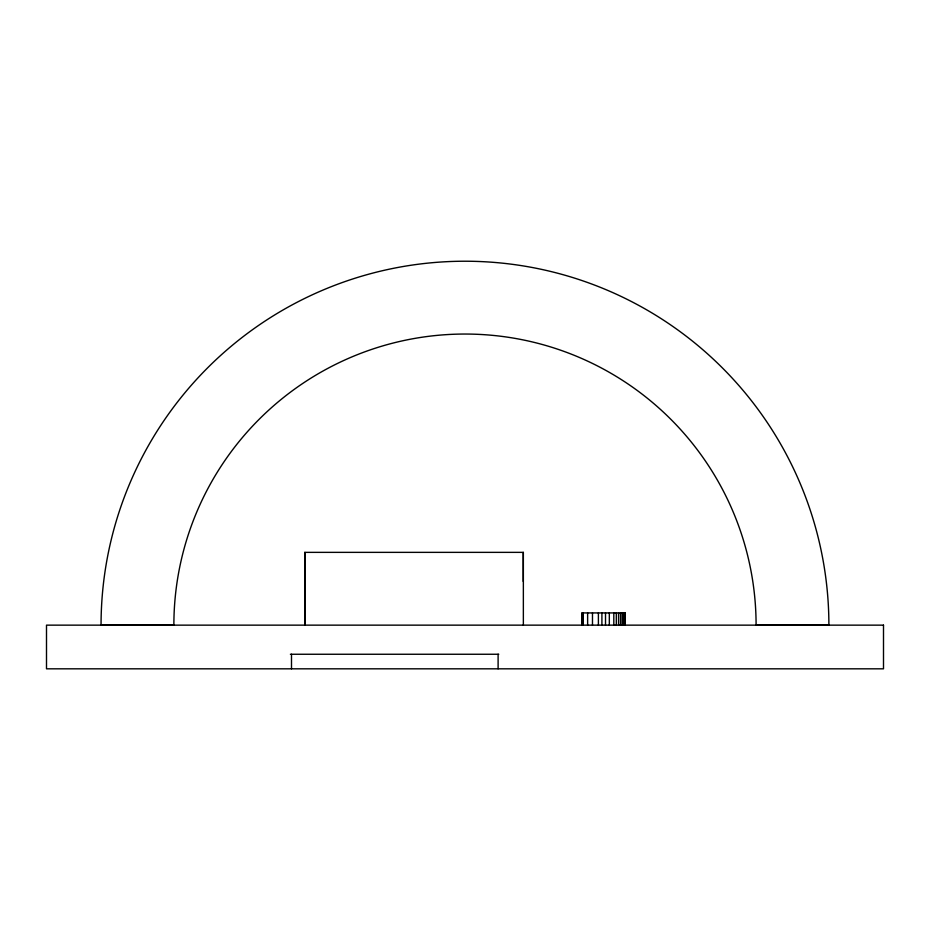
<?xml version="1.0" encoding="UTF-8"?>
<svg xmlns="http://www.w3.org/2000/svg" width="930" height="930" viewBox="0 0 930 930"><rect width="100%" height="100%" fill="white"/><g stroke="black" fill="none" stroke-linecap="round" stroke-linejoin="round"><path stroke-width="1.4" d="M304.749 625.146L304.831 552.362L304.877 625.146M523.358 625.146L523.358 552.362L304.761 552.362M290.393 654.255L498.771 654.255M625.251 625.146L625.251 612.917L581.994 612.917L582.134 625.146M625.053 612.917L625.041 625.146M624.483 612.917L624.483 625.146M623.519 612.917L623.519 625.146M622.17 612.917L622.17 625.146M620.496 612.917L620.496 625.146M618.543 612.917L618.543 625.146M616.311 612.917L616.311 625.146M613.812 612.917L613.812 625.146M609.324 612.917L609.324 625.146M605.511 612.917L605.511 625.146M601.908 612.917L601.908 625.146M598.397 612.917L598.397 625.146M592.48 612.917L592.48 625.146M587.632 612.917L587.632 625.146M583.005 612.917L583.005 625.146M582.866 612.917L582.866 625.146M582.354 612.917L582.401 625.146M582.25 612.917L582.25 625.146M523.241 552.362L523.241 581.471M498.108 654.255L498.108 668.821M291.497 654.255L291.497 668.821M101.068 625.1L101.056 625.146A363.921 363.921 0 0 1 464.977 261.225A363.921 363.921 0 0 1 828.886 625.146L756.09 625.1A291.102 291.102 0 0 0 464.977 334.044A291.102 291.102 0 0 0 173.875 625.146L101.068 625.1M883.5 625.146L46.5 625.146L46.5 668.821L883.5 668.821L883.5 625.146"/></g></svg>
